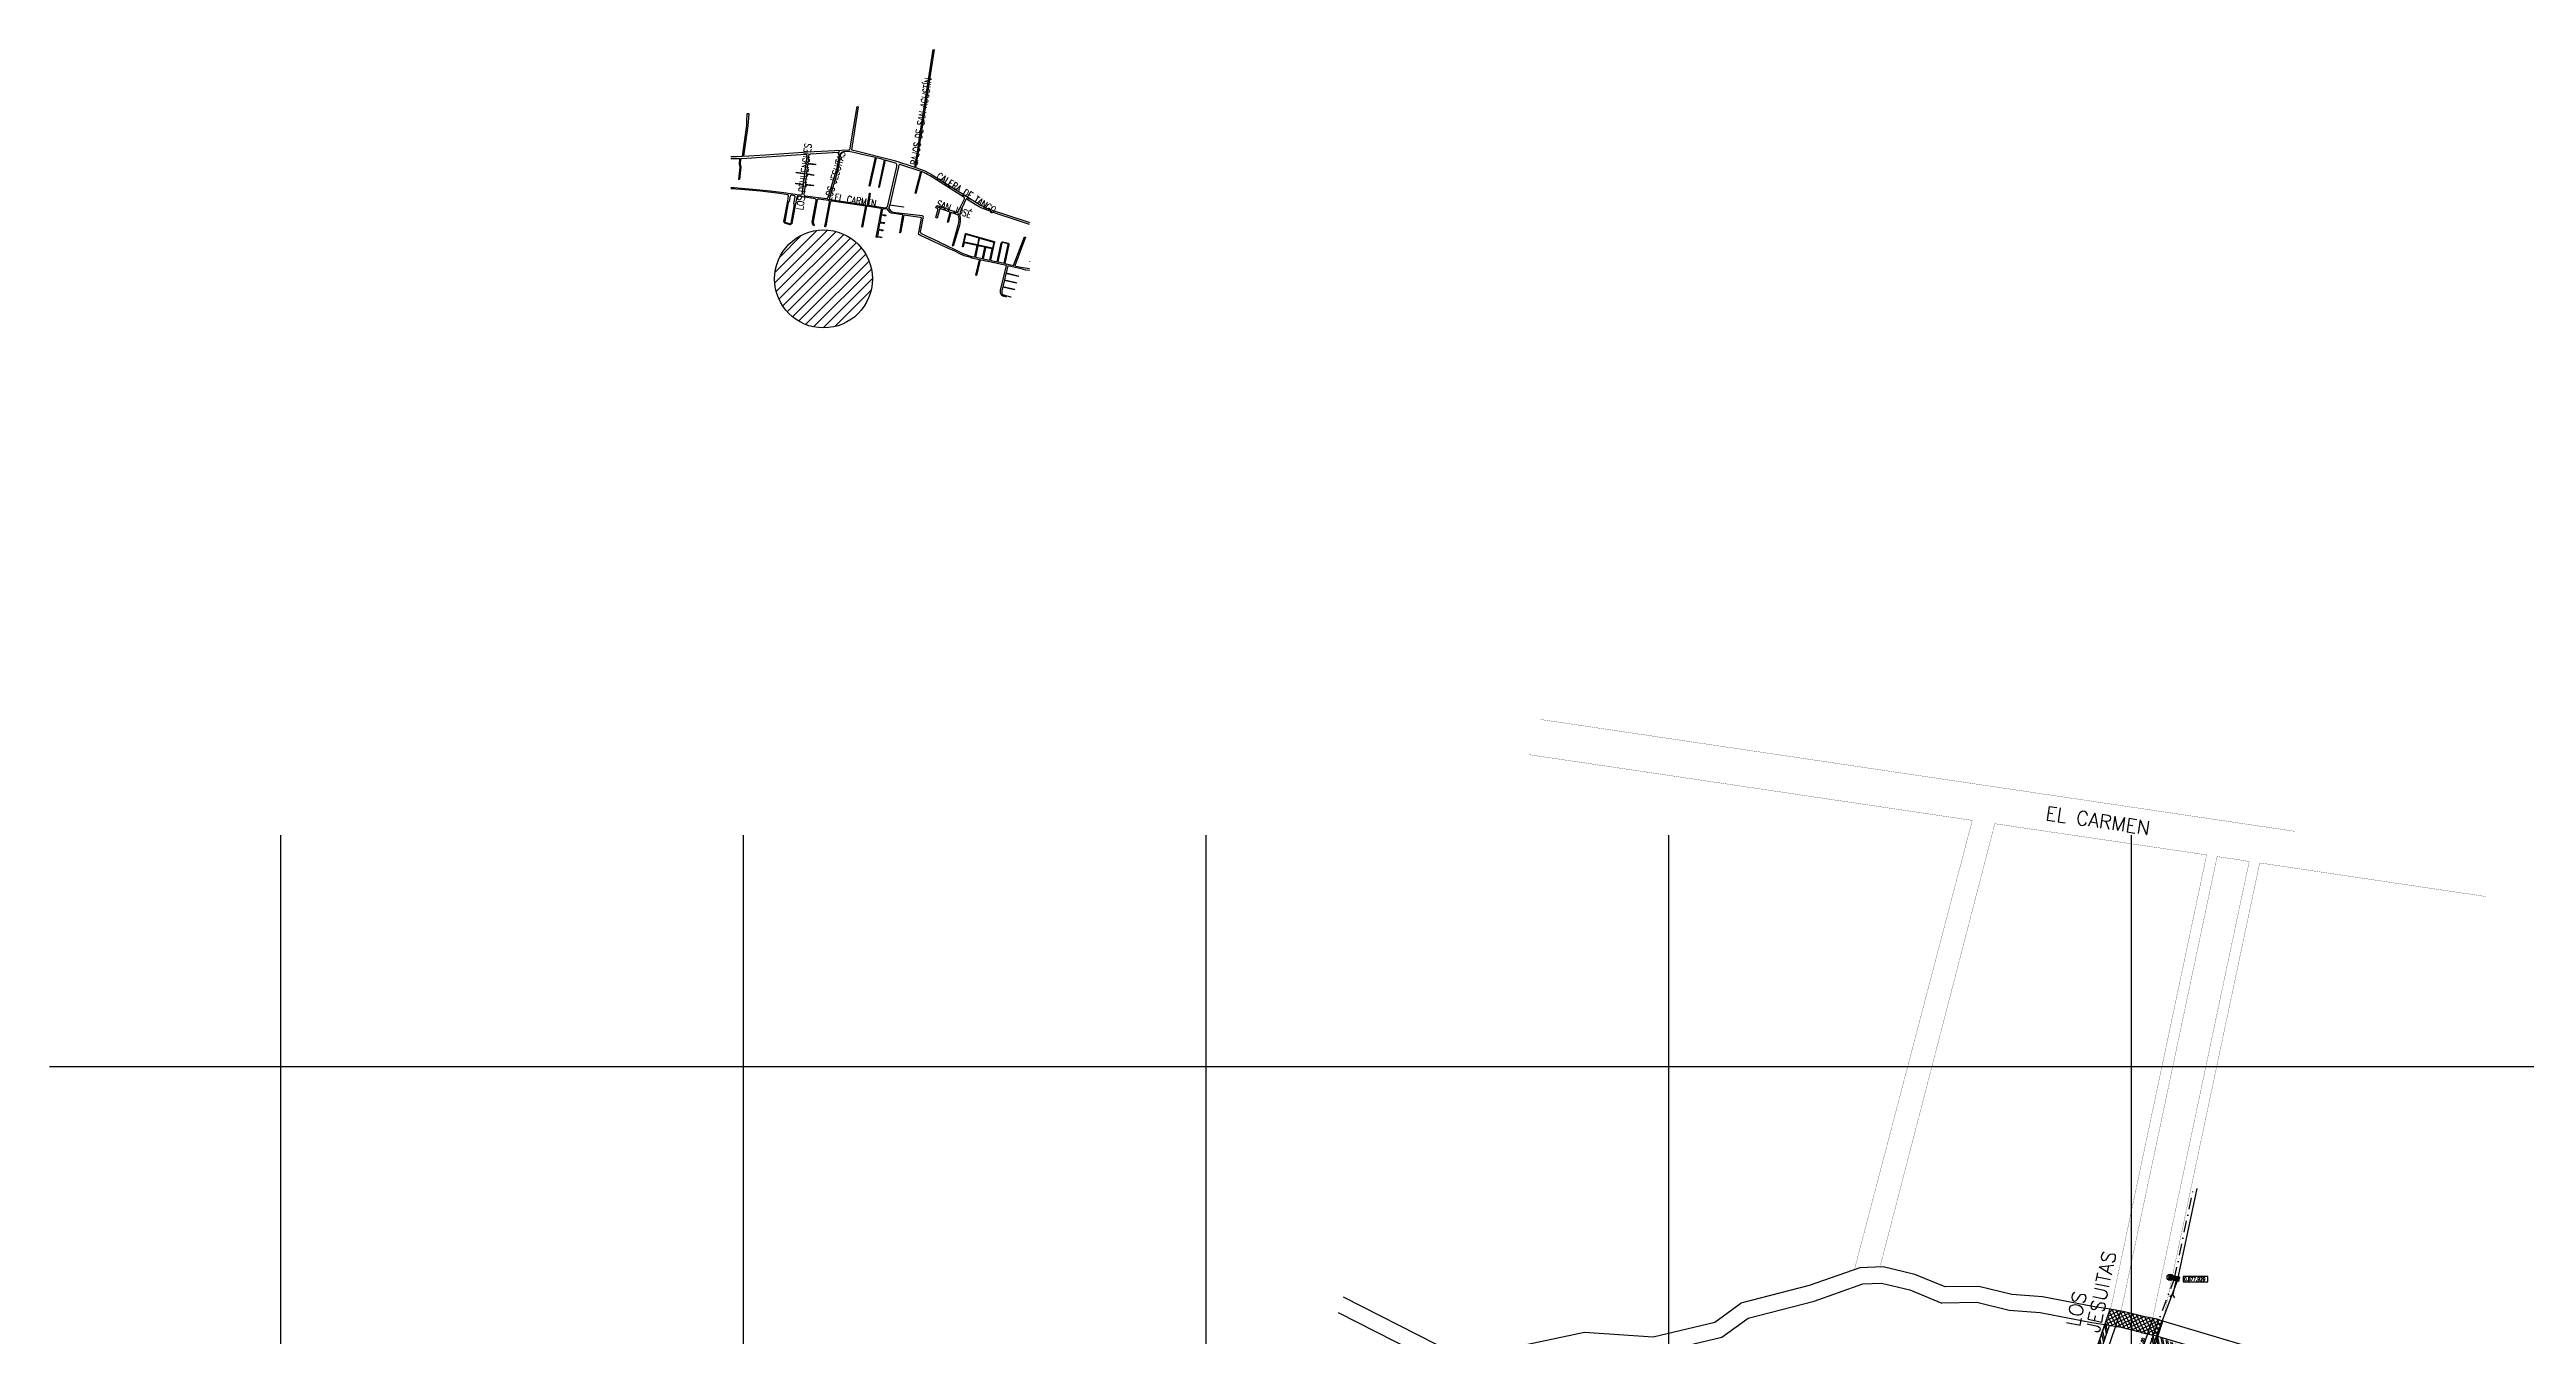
# Model space of a CAD drawing. Extents: x 0 to 336586, y 0 to 6284468.
# Drawn here: x 334950 to 335485, y 6278042 to 6278320 of the extents above; entities that cross this region are included whole.
import ezdxf
from ezdxf.enums import TextEntityAlignment as Align

# ---------------------------------------------------------------- set-up
doc = ezdxf.new("R2010")
doc.units = 0
doc.header["$LTSCALE"] = 5
doc.linetypes.add('DASHDOT', pattern=[1, 0.5, -0.25, 0, -0.25])
doc.linetypes.add('DASHDOTX2', pattern=[2, 1, -0.5, 0, -0.5])
for name, color, linetype in [('CALLES-URBANAS', 6, 'Continuous'), ('COTAS', 11, 'Continuous'), ('EQUIPOS_E', 240, 'Continuous'), ('ESTRUCTURAS_E', 42, 'Continuous'), ('GRILLA', 254, 'Continuous'), ('LAP_A_E', 100, 'Continuous'), ('LMT_A_E', 10, 'DASHDOTX2'), ('NOMBRE-CALLE', 2, 'Continuous'), ('Numero', 42, 'Continuous'), ('PLANTA', 6, 'Continuous'), ('POSTES_E', 41, 'Continuous'), ('Prosan General Canal Existente', 8, 'Continuous'), ('Prosan General Linea Oficial', 6, 'DASHDOTX2'), ('Prosan General Nombre Calles', 7, 'Continuous'), ('Prosan Pavimentación Solera Existente', 8, 'DASHDOT'), ('Prosan Pavimentación Vereda Existente', 8, 'Continuous'), ('Prosan Pavimentación Vereda Existente Hatch', 8, 'Continuous'), ('PUNTO-DE-INTERES', 254, 'Continuous')]:
    doc.layers.add(name, color=color, linetype=linetype)
doc.styles.add('2mm', font='simplex.shx', dxfattribs={"width": 0.8, "height": 0.65})
doc.styles.add('ROMANS', font='romans.shx', dxfattribs={"height": 1})
doc.dimstyles.new('VANO 500', dxfattribs={"dimtxt": 0.65, "dimasz": 1.8, "dimexe": 0, "dimexo": 8, "dimgap": 1.2, "dimtad": 0, "dimdec": 0, "dimzin": 0, "dimdsep": 46, "dimtxsty": '2mm', "dimblk": 'NONE', "dimcen": 0, "dimse1": 1, "dimse2": 1, "dimsd1": 1, "dimsd2": 1, "dimclrd": 7, "dimclrt": 2, "dimadec": 0, "dimazin": 0, "dimtfac": 1, "dimtdec": 0, "dimtofl": 0, "dimtmove": 0, "dimatfit": 3, "dimldrblk": 'NONE', "dimfxl": 1, "dimtfill": 1, "dimtolj": 1, "dimtzin": 0, "dimlwd": 25, "dimarcsym": 0})
pattern_1 = [(101.1514259, (398815.0219, 6884201.1882), (-0.9345162955, -0.1842160236), []), (101.1514259, (398815.272, 6884201.5611), (-0.9345162955, -0.1842160236), [])]

# ---------------------------------------------------------------- blocks, each defined once
blk = doc.blocks.new('PLANTA')
at = {"layer": 'Prosan Pavimentación Vereda Existente Hatch'}
h = blk.add_hatch(dxfattribs=at)
h.set_pattern_fill('ANSI32', color=256, scale=0.1, angle=56.1514, style=0)
h.set_pattern_definition(pattern_1)
h.paths.add_polyline_path([(335862.06, 6282657.92), (335863.01, 6282657.6), (335884.87, 6282721.64), (335883.87, 6282721.8)])
h = blk.add_hatch(dxfattribs=at)
h.set_pattern_fill('ANSI32', color=256, scale=0.1, angle=56.1514, style=0)
h.set_pattern_definition(pattern_1)
edge = h.paths.add_edge_path()
edge.add_line((335894.31, 6282719.59), (335895.26, 6282719.27))
edge.add_line((335894.31, 6282719.59), (335888, 6282701.11))
edge.add_line((335895.27, 6282719.3), (335888.95, 6282700.78))
edge.add_arc((335889.61, 6282700.56), 1.7, 161.1514, 251.1514)
edge.add_arc((335889.61, 6282700.56), 0.7, 161.1514, 251.1514)
edge.add_line((335901.15, 6282694.82), (335889.06, 6282698.95))
edge.add_line((335901.48, 6282695.77), (335889.39, 6282699.9))
edge.add_arc((335901.7, 6282696.43), 0.7, 251.1514, 263.894)
edge.add_arc((335901.7, 6282696.43), 1.7, 251.1514, 263.894)
edge.add_line((335959.31, 6282689.56), (335901.63, 6282695.74))
edge.add_line((335959.21, 6282688.57), (335901.52, 6282694.74))
edge.add_line((336207.82, 6282605.05), (335961.98, 6282688.97))
edge.add_line((336206.55, 6282604.43), (335961.65, 6282688.03))
edge.add_ellipse((335958, 6282677.33), major_axis=(-12.3, 0), ratio=1, start_angle=251.1514, end_angle=263.894, ccw=False)
edge.add_ellipse((335958, 6282677.33), major_axis=(-11.3, 0), ratio=1, start_angle=251.1514, end_angle=263.894, ccw=False)
edge.add_arc((336182.08, 6282600.84), 3, 126.6333, 147.658)
edge.add_line((336203.45, 6282595.34), (336206.55, 6282604.43))
edge.add_line((336204.07, 6282594.07), (336207.82, 6282605.05))
edge.add_line((336179.55, 6282602.45), (336204.07, 6282594.07))
edge.add_line((336180.29, 6282603.25), (336203.45, 6282595.34))
at = {"layer": 'CALLES-URBANAS', "flags": 128}
blk.add_lwpolyline([(335764.61, 6282643.9), (335772.92, 6282668.27, -0.414214), (335789.43, 6282676.37), (335856.62, 6282653.44, 0.414214), (335864.24, 6282657.18), (335887.32, 6282724.78)], format="xyb", dxfattribs=at)
blk.add_lwpolyline([(335894.2, 6282723.27), (335886.77, 6282701.53)], dxfattribs=at)
at = {"layer": 'Prosan General Canal Existente', "flags": 128}
for points in [[(335885.01, 6282725.16), (335881.62, 6282725.72), (335870.36, 6282727.87), (335863.72, 6282728.35), (335856.6, 6282730.13), (335849.3, 6282729.99), (335842.74, 6282732.68), (335835.9, 6282734.32), (335830.88, 6282734.15), (335819.97, 6282730.29), (335805.2, 6282726.5)], [(335719.24, 6282727.84), (335739.28, 6282717.61), (335756.74, 6282717.1), (335771.39, 6282720.22), (335786.23, 6282719.22), (335799.55, 6282722.35), (335805.2, 6282726.5)], [(335820.99, 6282726.94), (335831.54, 6282730.67)], [(335831.54, 6282730.67), (335835.55, 6282730.81)], [(335835.55, 6282730.81), (335841.66, 6282729.34)], [(335841.66, 6282729.34), (335848.64, 6282726.48)], [(335718.1, 6282724.49), (335738.39, 6282714.14), (335757.06, 6282713.59), (335771.64, 6282716.7), (335786.52, 6282715.7), (335801.04, 6282719.11), (335806.73, 6282723.28)], [(335856.2, 6282726.62), (335848.64, 6282726.48)], [(335863.16, 6282724.88), (335856.2, 6282726.62)], [(335869.9, 6282724.39), (335863.16, 6282724.88)], [(335881, 6282722.27), (335869.9, 6282724.39)], [(335883.87, 6282721.8), (335885.01, 6282725.16)], [(335883.87, 6282721.8), (335889.14, 6282724.39)], [(335884.19, 6282722.75), (335888.09, 6282724.66)], [(335884.72, 6282721.66), (335884.19, 6282722.75)], [(335884.51, 6282723.69), (335886.88, 6282724.86)], [(335885.58, 6282721.52), (335884.51, 6282723.69)], [(335884.84, 6282724.64), (335885.68, 6282725.05)], [(335886.44, 6282721.38), (335884.84, 6282724.64)], [(335896.4, 6282722.62), (335895.12, 6282723), (335892.48, 6282723.54), (335888.11, 6282724.65), (335885.01, 6282725.16)], [(335885.07, 6282721.6), (335890.2, 6282724.12)], [(335887.29, 6282721.24), (335885.4, 6282725.1)], [(335888.19, 6282721.02), (335886.26, 6282724.96)], [(335886.27, 6282721.41), (335891.26, 6282723.85)], [(335889.09, 6282720.79), (335887.11, 6282724.82)], [(335887.47, 6282721.21), (335892.31, 6282723.58)], [(335889.99, 6282720.56), (335887.97, 6282724.68)], [(335888.52, 6282720.94), (335893.43, 6282723.35)], [(335890.89, 6282720.33), (335888.86, 6282724.46)], [(335889.58, 6282720.67), (335894.57, 6282723.11)], [(335891.79, 6282720.11), (335889.76, 6282724.23)], [(335890.64, 6282720.4), (335895.63, 6282722.85)], [(335892.66, 6282719.93), (335890.66, 6282724)], [(335893.54, 6282719.75), (335891.56, 6282723.77)], [(335891.69, 6282720.13), (335896.33, 6282722.41)], [(335894.42, 6282719.56), (335892.46, 6282723.55)], [(335895.3, 6282719.38), (335893.34, 6282723.37)], [(335895.62, 6282720.32), (335894.22, 6282723.19)], [(335895.94, 6282721.27), (335895.09, 6282723.01)], [(335895.27, 6282719.3), (335896.4, 6282722.62)], [(335896.27, 6282722.22), (335896.01, 6282722.74)], [(336258.03, 6282629.59), (336230.36, 6282634.37), (336220.7, 6282639.1), (336218.91, 6282639.66), (336171.52, 6282645.83), (336117.39, 6282655.29), (336078.69, 6282665.63), (336046.02, 6282670.21), (336006.16, 6282682.68), (335997.14, 6282690.33), (335988.7, 6282695.1), (335896.4, 6282722.62)], [(335883.87, 6282721.8), (335881, 6282722.27)], [(335887.4, 6282721.22), (335883.87, 6282721.8)], [(335891.7, 6282720.13), (335887.4, 6282721.22)], [(335891.7, 6282720.13), (335894.27, 6282719.6)], [(335892.83, 6282719.9), (335896.01, 6282721.46)], [(335893.96, 6282719.67), (335895.69, 6282720.51)], [(335895.27, 6282719.3), (335894.27, 6282719.6)], [(335894.99, 6282719.39), (335895.36, 6282719.57)], [(335987.32, 6282691.86), (335895.27, 6282719.3)]]:
    blk.add_lwpolyline(points, dxfattribs=at)
at = {"layer": 'Prosan General Canal Existente'}
blk.add_lwpolyline([(335806.73, 6282723.28), (335820.99, 6282726.94)], dxfattribs=at)
at = {"layer": 'Prosan General Linea Oficial', "ltscale": 0.2, "const_width": 0.05}
blk.add_lwpolyline([(335883.67, 6282721.83), (335860.66, 6282654.44)], dxfattribs=at)
at = {"layer": 'Prosan Pavimentación Solera Existente', "const_width": 0.05}
for points in [[(335924.88, 6282828.52), (335761.86, 6282852.7)], [(335855.19, 6282830.88), (335759.27, 6282845.11)], [(335829.71, 6282733.73), (335855.19, 6282830.88)], [(335835.24, 6282734.3), (335860.06, 6282830.16)], [(335860.06, 6282830.16), (335905.85, 6282823.42)], [(335885.24, 6282725.83), (335905.85, 6282823.42)], [(335887.44, 6282725.13), (335908.12, 6282823.07)], [(335894.2, 6282723.27), (335915.05, 6282822.02)], [(335896.4, 6282722.62), (335917.32, 6282821.68)], [(335908.12, 6282823.07), (335915.05, 6282822.02)], [(335917.32, 6282821.68), (335966.18, 6282814.42)], [(335885.01, 6282725.16), (335885.24, 6282725.83)], [(335887.32, 6282724.78), (335887.44, 6282725.13)]]:
    blk.add_lwpolyline(points, dxfattribs=at)
at = {"layer": 'Prosan Pavimentación Vereda Existente'}
for points in [[(335862.06, 6282657.92), (335883.87, 6282721.8)], [(335863.01, 6282657.6), (335884.87, 6282721.64)], [(335894.31, 6282719.59), (335888, 6282701.11)], [(335895.27, 6282719.3), (335888.95, 6282700.78)]]:
    blk.add_lwpolyline(points, dxfattribs=at)
at = {"layer": 'Prosan General Nombre Calles', "style": 'ROMANS'}
for s, rotation, p in [('EL CARMEN', 351.5652, (335882.32, 6282830.84)), ('JESUITAS', 78.0762, (335883.01, 6282728.93)), ('LOS', 78.0762, (335877.69, 6282725.22))]:
    blk.add_text(s, height=3, rotation=rotation, dxfattribs=at).set_placement(p, align=Align.MIDDLE_CENTER)
blk = doc.blocks.new('PC-11-5_E')
at = {"layer": 'POSTES_E'}
blk.add_lwpolyline([(-1, 1.3), (1, 1.3), (1, -1.2), (-1, -1.2)], close=True, dxfattribs=at)
blk.add_solid([(-1, 1.3), (1, 1.3), (-1, -1.2), (1, -1.2)], dxfattribs=at)
blk = doc.blocks.new('LUM-150W_E')
at = {"layer": 'EQUIPOS_E', "linetype": 'Continuous'}
blk.add_hatch(color=50, dxfattribs=at).paths.add_polyline_path([(-1.2, 2.1), (0, 0), (1.2, 2.1)])
at = {"layer": 'EQUIPOS_E', "color": 50, "linetype": 'Continuous', "flags": 128}
blk.add_lwpolyline([(-1.2, 2.1), (0, 0), (1.2, 2.1)], close=True, dxfattribs=at)
at = {"layer": 'EQUIPOS_E', "color": 50, "linetype": 'Continuous'}
blk.add_circle((0, 1.4), 1.37, dxfattribs=at)
blk = doc.blocks.new('TMT-S_E')
at = {"layer": 'ESTRUCTURAS_E', "ltscale": 5}
blk.add_line((0, 0), (8, 0), dxfattribs=at)
blk.add_lwpolyline([(9.6, 1.5), (8, 0), (9.6, -1.4)], dxfattribs=at)
blk = doc.blocks.new('*D119')
at = {"layer": 'Defpoints', "color": 0, "ltscale": 0.5, "transparency": 16777216}
for p in [(335407.32, 6278054.9), (335409.67, 6278054.09), (335398.74, 6278024.99)]:
    blk.add_point(p, dxfattribs=at)
at = {"layer": 'COTAS', "color": 2, "ltscale": 0.5, "transparency": 16777216, "insert": (335402.27, 6278040.21), "char_height": 0.65, "attachment_point": 5, "rotation": 71.0216, "style": '2mm', "bg_fill": 3, "box_fill_scale": 1.1, "bg_fill_color": 256, "bg_fill_true_color": 13158600, "bg_fill_transparency": 0}
blk.add_mtext('\\A1;31.00', dxfattribs=at)
blk = doc.blocks.new('_None')
blk = doc.blocks.new('*U417')
at = {"layer": 'GRILLA', "lineweight": -3}
for points in [[(0, 450), (0, 550)], [(100, 450), (100, 550)], [(200, 450), (200, 550)], [(300, 450), (300, 550)], [(400, 450), (400, 550)], [(-50, 500), (50, 500)], [(50, 500), (150, 500)], [(150, 500), (250, 500)], [(250, 500), (350, 500)], [(350, 500), (450, 500)], [(450, 500), (550, 500)], [(0, 350), (0, 450)], [(100, 350), (100, 450)], [(200, 350), (200, 450)], [(300, 350), (300, 450)], [(400, 350), (400, 450)]]:
    blk.add_lwpolyline(points, dxfattribs=at)

msp = doc.modelspace()

# ---------------------------------------------------------------- hatches: boundary and pattern name
at = {"layer": 'PUNTO-DE-INTERES', "ltscale": 0.5}
h = msp.add_hatch(dxfattribs=at)
h.set_pattern_fill('ANSI31', color=256, scale=0.5)
edge = h.paths.add_edge_path()
edge.add_arc((335117.294, 6278270.265), 10.588, 0, 360)

# ---------------------------------------------------------------- linework, layer by layer
at = {"layer": 'CALLES-URBANAS'}
for points, elevation in [([(335097.296, 6278296.73), (335098.477, 6278296.736), (335099.804, 6278296.812), (335100.75, 6278303.498), (335100.684, 6278304.353), (335100.802, 6278306.001), (335101.131, 6278306.008), (335100.902, 6278303.398), (335100.002, 6278296.823), (335104.692, 6278297.092), (335113.842, 6278297.709), (335122.682, 6278298.196), (335123.017, 6278298.181), (335124.549, 6278307.511), (335124.78, 6278307.485), (335123.343, 6278298.156), (335123.605, 6278298.131), (335124.07, 6278298.045), (335132.615, 6278295.837), (335137.013, 6278294.407), (335137.65, 6278298.19), (335138.056, 6278300.822), (335141.03, 6278319.863)], 1140.5), ([(335141.207, 6278319.863), (335138.229, 6278300.796), (335137.822, 6278298.162), (335137.181, 6278294.345), (335139.165, 6278293.611), (335139.99, 6278293.211), (335140.565, 6278292.899), (335140.993, 6278292.629), (335151.181, 6278286.286), (335151.864, 6278285.918), (335152.255, 6278285.724), (335152.869, 6278285.431), (335153.725, 6278285.148), (335161.258, 6278282.641), (335161.846, 6278282.444)], 1140.5), ([(335097.296, 6278290.062), (335097.994, 6278290.011), (335102.788, 6278289.625), (335105.737, 6278289.329), (335108.705, 6278288.979), (335112.113, 6278288.409), (335112.471, 6278288.424), (335112.639, 6278288.507), (335112.689, 6278288.595), (335112.723, 6278288.77), (335112.73, 6278288.817), (335112.958, 6278290.598), (335111.29, 6278290.828), (335111.313, 6278290.976), (335112.977, 6278290.746), (335113.252, 6278292.891), (335113.221, 6278292.894), (335111.41, 6278293.203), (335111.441, 6278293.35), (335113.246, 6278293.041), (335113.271, 6278293.035), (335113.749, 6278296.766), (335113.736, 6278297.016), (335113.678, 6278297.114), (335113.657, 6278297.125), (335113.584, 6278297.162), (335113.488, 6278297.183), (335099.672, 6278296.23), (335099.36, 6278296.231), (335099.27, 6278295.071), (335099.425, 6278294.468), (335099.426, 6278294.463), (335099.428, 6278294.45), (335099.427, 6278294.441), (335099.115, 6278291.752), (335098.966, 6278291.769), (335099.277, 6278294.444), (335099.121, 6278295.045), (335099.119, 6278295.07), (335099.21, 6278296.232), (335097.296, 6278296.238)], 1140), ([(335113.613, 6278293.069), (335115.176, 6278292.799), (335115.189, 6278292.796), (335115.163, 6278292.65), (335115.15, 6278292.651), (335113.595, 6278292.92), (335113.328, 6278290.717), (335115.099, 6278290.541), (335115.079, 6278290.392), (335113.31, 6278290.568), (335113.065, 6278288.555), (335113.073, 6278288.483), (335113.128, 6278288.37), (335113.2, 6278288.31), (335113.31, 6278288.26), (335117.86, 6278287.664), (335118.058, 6278287.687), (335118.237, 6278287.76), (335118.304, 6278287.889), (335118.325, 6278287.964), (335119.912, 6278293.058), (335120.134, 6278293.855), (335120.289, 6278294.522), (335120.661, 6278297.014), (335120.695, 6278297.444), (335120.644, 6278297.538), (335120.566, 6278297.615), (335120.445, 6278297.625), (335114.449, 6278297.205), (335114.339, 6278297.166), (335114.205, 6278297.093), (335114.137, 6278297.026), (335114.079, 6278296.903), (335113.899, 6278295.417), (335113.964, 6278295.324), (335115.567, 6278295.106), (335115.545, 6278294.91), (335113.946, 6278295.083), (335113.849, 6278295.034), (335113.613, 6278293.069)], 1140.05), ([(335128.661, 6278296.445), (335127.277, 6278290.317), (335127.133, 6278290.359), (335128.516, 6278296.481), (335125.611, 6278297.198), (335123.845, 6278297.606), (335123.076, 6278297.751), (335122.478, 6278297.786), (335121.551, 6278297.724), (335121.38, 6278297.665), (335121.18, 6278297.563), (335121.056, 6278297.474), (335120.962, 6278297.358), (335120.517, 6278294.513), (335120.26, 6278293.372), (335119.779, 6278291.728), (335118.589, 6278287.828), (335118.563, 6278287.745), (335118.556, 6278287.664), (335118.557, 6278287.59), (335118.577, 6278287.54), (335118.593, 6278287.515), (335118.606, 6278287.497), (335118.637, 6278287.481), (335118.662, 6278287.462), (335118.736, 6278287.441), (335126.861, 6278286.219), (335127.263, 6278288.8), (335127.411, 6278288.776), (335127.01, 6278286.197), (335130.625, 6278285.653), (335130.713, 6278285.659), (335130.833, 6278285.693), (335130.93, 6278285.728), (335131.016, 6278285.786), (335131.067, 6278285.862), (335131.103, 6278285.934), (335131.205, 6278286.162), (335133.143, 6278294.56), (335133.152, 6278294.821), (335133.12, 6278295.012), (335133.036, 6278295.169), (335132.981, 6278295.226), (335132.878, 6278295.278), (335130.632, 6278295.92), (335129.351, 6278290.064), (335129.228, 6278290.085), (335130.494, 6278295.96), (335129.66, 6278296.198), (335128.661, 6278296.445)], 1140.15), ([(335138.456, 6278293.458), (335137.245, 6278288.743), (335137.102, 6278288.788), (335138.316, 6278293.517), (335138.181, 6278293.575), (335134.012, 6278294.963), (335133.9, 6278294.998), (335133.785, 6278294.994), (335133.715, 6278294.968), (335133.649, 6278294.928), (335133.576, 6278294.807), (335133.525, 6278294.675), (335133.503, 6278294.522), (335131.596, 6278286.294), (335134.578, 6278285.827), (335134.562, 6278285.74), (335131.563, 6278286.178), (335131.483, 6278285.802), (335131.455, 6278285.714), (335131.354, 6278285.581), (335131.87, 6278284.946), (335132.26, 6278284.679), (335138.583, 6278283.944), (335138.838, 6278283.723), (335138.215, 6278280.477), (335138.256, 6278280.292), (335138.371, 6278280.131), (335138.586, 6278279.976), (335140.182, 6278279.237), (335140.249, 6278279.214), (335142.314, 6278278.251), (335142.381, 6278278.217), (335143.737, 6278277.527), (335145.839, 6278276.551), (335147.392, 6278275.783), (335149.316, 6278275.142), (335149.359, 6278275.138), (335150.016, 6278275.001), (335150.539, 6278277.459), (335147.682, 6278278.063), (335147.47, 6278277.171), (335147.327, 6278277.202), (335147.332, 6278277.222), (335147.995, 6278280.059), (335148.001, 6278280.071), (335148.008, 6278280.082), (335148.018, 6278280.091), (335148.028, 6278280.098), (335148.04, 6278280.104), (335148.053, 6278280.107), (335148.066, 6278280.108), (335148.087, 6278280.105), (335154.175, 6278278.359), (335154.188, 6278278.354), (335154.205, 6278278.345), (335154.216, 6278278.338), (335154.225, 6278278.329), (335154.232, 6278278.318), (335154.238, 6278278.306), (335154.241, 6278278.293), (335154.242, 6278278.28), (335154.241, 6278278.265), (335153.398, 6278274.299), (335153.553, 6278274.266), (335154.843, 6278273.974), (335155.714, 6278278), (335155.732, 6278278.075), (335155.739, 6278278.095), (335155.767, 6278278.145), (335155.776, 6278278.158), (335155.82, 6278278.208), (335155.828, 6278278.216), (335155.839, 6278278.223), (335155.851, 6278278.229), (335155.863, 6278278.232), (335155.877, 6278278.233), (335155.902, 6278278.248), (335155.913, 6278278.254), (335155.926, 6278278.257), (335155.939, 6278278.258), (335156.017, 6278278.258), (335156.034, 6278278.256), (335157.198, 6278277.981), (335157.207, 6278277.979), (335157.276, 6278277.954), (335157.287, 6278277.948), (335157.298, 6278277.941), (335157.307, 6278277.931), (335157.313, 6278277.924), (335157.345, 6278277.874), (335157.348, 6278277.871), (335157.353, 6278277.859), (335157.357, 6278277.844), (335157.368, 6278277.769), (335157.369, 6278277.758), (335157.368, 6278277.745), (335157.367, 6278277.742), (335157.356, 6278277.692), (335156.454, 6278273.61), (335158.375, 6278273.175), (335160.715, 6278279.348), (335160.948, 6278279.259), (335158.621, 6278273.119), (335159.957, 6278272.817), (335161.348, 6278272.551), (335161.846, 6278272.529)], 1140.7), ([(335109.76, 6278288.195), (335109.761, 6278288.211), (335109.761, 6278288.214), (335109.762, 6278288.218), (335109.762, 6278288.222), (335109.762, 6278288.226), (335109.762, 6278288.229), (335109.762, 6278288.233), (335109.761, 6278288.237), (335109.761, 6278288.241), (335109.761, 6278288.244), (335109.761, 6278288.248), (335109.76, 6278288.252), (335109.76, 6278288.256), (335109.76, 6278288.259), (335109.759, 6278288.263), (335109.758, 6278288.267), (335109.758, 6278288.271), (335109.757, 6278288.274), (335109.756, 6278288.278), (335109.756, 6278288.282), (335109.755, 6278288.285), (335109.754, 6278288.289), (335109.753, 6278288.293), (335109.752, 6278288.296), (335109.751, 6278288.3), (335109.75, 6278288.303), (335109.749, 6278288.307), (335109.747, 6278288.311), (335109.746, 6278288.314), (335109.745, 6278288.318), (335109.743, 6278288.321), (335109.742, 6278288.325), (335109.74, 6278288.328), (335109.739, 6278288.331), (335109.737, 6278288.335), (335109.736, 6278288.338), (335109.734, 6278288.342), (335109.732, 6278288.345), (335109.73, 6278288.348), (335109.729, 6278288.352), (335109.727, 6278288.355), (335109.725, 6278288.358), (335109.723, 6278288.361), (335109.721, 6278288.364), (335109.719, 6278288.368), (335109.717, 6278288.371), (335109.714, 6278288.374), (335109.712, 6278288.377), (335109.71, 6278288.38), (335109.708, 6278288.383), (335109.705, 6278288.386), (335109.703, 6278288.389), (335109.7, 6278288.391), (335109.698, 6278288.394), (335109.695, 6278288.397), (335109.693, 6278288.4), (335109.69, 6278288.403), (335109.688, 6278288.405), (335109.685, 6278288.408), (335109.682, 6278288.41), (335109.68, 6278288.413), (335109.677, 6278288.416), (335109.674, 6278288.418), (335109.671, 6278288.42), (335109.668, 6278288.423), (335109.665, 6278288.425), (335109.662, 6278288.428), (335109.659, 6278288.43), (335109.656, 6278288.432), (335109.653, 6278288.434), (335109.65, 6278288.436), (335109.647, 6278288.438), (335109.644, 6278288.44), (335109.641, 6278288.442), (335109.637, 6278288.444), (335109.634, 6278288.446), (335109.631, 6278288.448), (335109.627, 6278288.45), (335109.624, 6278288.452), (335109.621, 6278288.453), (335109.617, 6278288.455), (335109.614, 6278288.457), (335109.611, 6278288.458), (335109.607, 6278288.46), (335109.604, 6278288.461), (335109.6, 6278288.462), (335109.597, 6278288.464), (335109.593, 6278288.465), (335109.589, 6278288.466), (335109.586, 6278288.467), (335109.582, 6278288.468), (335109.579, 6278288.47), (335109.575, 6278288.471), (335109.571, 6278288.472), (335109.568, 6278288.472), (335109.546, 6278288.478), (335107.765, 6278288.748), (335103.705, 6278289.251), (335099.431, 6278289.568), (335097.296, 6278289.746)], 1141.45), ([(335161.846, 6278282.042), (335158.578, 6278283.098), (335154.8, 6278284.328), (335151.48, 6278285.56), (335150.925, 6278285.857), (335150.055, 6278286.364), (335148.375, 6278287.469), (335148.263, 6278287.549), (335148.187, 6278287.554), (335148.13, 6278287.521), (335148.064, 6278287.425), (335147.624, 6278286.479), (335147.098, 6278285.408), (335146.845, 6278284.717), (335146.695, 6278284.137), (335146.811, 6278283.591), (335146.853, 6278283.105), (335146.808, 6278282.711), (335146.761, 6278282.311), (335146.668, 6278281.844), (335145.311, 6278277.331), (335145.141, 6278277.385), (335146.407, 6278281.886), (335146.51, 6278282.495), (335146.6, 6278283.151), (335146.53, 6278283.661), (335146.341, 6278284.098), (335144.847, 6278284.624), (335144.222, 6278282.461), (335144.079, 6278282.508), (335144.705, 6278284.673), (335142.438, 6278285.471), (335141.886, 6278283.411), (335141.866, 6278283.416), (335141.565, 6278283.547), (335141.579, 6278283.563), (335142.1, 6278285.44), (335141.595, 6278285.614), (335141.771, 6278286.112), (335146.224, 6278284.588), (335146.434, 6278284.809), (335146.906, 6278285.817), (335147.345, 6278286.741), (335147.745, 6278287.598), (335147.743, 6278287.771), (335147.683, 6278287.841), (335147.618, 6278287.902), (335140.341, 6278292.528), (335139.778, 6278292.859), (335139.408, 6278293.052), (335138.456, 6278293.458)], 1140.7), ([(335130.109, 6278280.64), (335129.875, 6278280.684), (335129.855, 6278280.713), (335129.282, 6278280.82), (335129.161, 6278280.716), (335128.934, 6278279.504), (335128.99, 6278279.465), (335129.592, 6278279.352), (335129.621, 6278279.372), (335129.883, 6278279.323), (335129.848, 6278279.141), (335129.576, 6278279.182), (335129.563, 6278279.202), (335128.962, 6278279.315), (335128.905, 6278279.276), (335128.896, 6278279.229), (335128.686, 6278279.268), (335128.964, 6278280.753), (335129.824, 6278285.345), (335129.824, 6278285.348), (335129.824, 6278285.351), (335129.824, 6278285.354), (335129.824, 6278285.357), (335129.824, 6278285.36), (335129.824, 6278285.363), (335129.824, 6278285.366), (335129.824, 6278285.369), (335129.823, 6278285.373), (335129.823, 6278285.376), (335129.823, 6278285.379), (335129.822, 6278285.382), (335129.822, 6278285.385), (335129.821, 6278285.388), (335129.821, 6278285.391), (335129.82, 6278285.394), (335129.819, 6278285.397), (335129.819, 6278285.4), (335129.818, 6278285.403), (335129.817, 6278285.406), (335129.816, 6278285.409), (335129.815, 6278285.412), (335129.814, 6278285.415), (335129.813, 6278285.418), (335129.812, 6278285.421), (335129.811, 6278285.423), (335129.81, 6278285.426), (335129.808, 6278285.429), (335129.807, 6278285.432), (335129.806, 6278285.435), (335129.804, 6278285.437), (335129.803, 6278285.44), (335129.801, 6278285.443), (335129.8, 6278285.446), (335129.798, 6278285.448), (335129.797, 6278285.451), (335129.795, 6278285.453), (335129.793, 6278285.456), (335129.792, 6278285.459), (335129.79, 6278285.461), (335129.788, 6278285.464), (335129.786, 6278285.466), (335129.784, 6278285.468), (335129.782, 6278285.471), (335129.78, 6278285.473), (335129.778, 6278285.475), (335129.776, 6278285.478), (335129.774, 6278285.48), (335129.772, 6278285.482), (335129.769, 6278285.484), (335129.767, 6278285.486), (335129.765, 6278285.488), (335129.763, 6278285.49), (335129.76, 6278285.492), (335129.758, 6278285.494), (335129.755, 6278285.496), (335129.753, 6278285.498), (335129.75, 6278285.5), (335129.748, 6278285.502), (335129.745, 6278285.504), (335129.743, 6278285.505), (335129.74, 6278285.507), (335129.737, 6278285.508), (335129.735, 6278285.51), (335129.732, 6278285.512), (335129.729, 6278285.513), (335129.727, 6278285.514), (335129.724, 6278285.515), (335126.619, 6278285.992), (335126.617, 6278285.966), (335125.747, 6278281.466), (335125.6, 6278281.494), (335126.469, 6278285.994), (335126.475, 6278286.013), (335119.194, 6278287.088), (335119.041, 6278287.11), (335118.978, 6278287.108), (335118.91, 6278287.086), (335118.847, 6278287.039), (335118.799, 6278286.957), (335118.769, 6278286.898), (335118.753, 6278286.836), (335117.796, 6278281.709), (335117.758, 6278281.496), (335117.555, 6278281.529), (335117.564, 6278281.559), (335117.6, 6278281.755), (335117.642, 6278281.975), (335117.689, 6278282.241), (335118.572, 6278286.858), (335118.582, 6278286.932), (335118.585, 6278286.993), (335118.559, 6278287.074), (335118.492, 6278287.131), (335118.348, 6278287.182), (335116.185, 6278287.51), (335116.113, 6278287.513), (335116.045, 6278287.491), (335115.984, 6278287.449), (335115.958, 6278287.417), (335115.953, 6278287.39), (335115.031, 6278282.622), (335115.102, 6278282.28), (335115.197, 6278282.072), (335115.302, 6278281.845), (335115.126, 6278281.764), (335115.003, 6278282.007), (335114.924, 6278282.215), (335114.865, 6278282.595), (335115.715, 6278287.174), (335115.739, 6278287.303), (335115.737, 6278287.322), (335115.725, 6278287.44), (335115.599, 6278287.516), (335115.471, 6278287.553), (335112.8, 6278287.983), (335111.779, 6278288.138), (335111.759, 6278288.138), (335111.755, 6278288.138), (335111.751, 6278288.138), (335111.748, 6278288.138), (335111.744, 6278288.138), (335111.74, 6278288.138), (335111.736, 6278288.137), (335111.733, 6278288.137), (335111.729, 6278288.137), (335111.725, 6278288.136), (335111.721, 6278288.136), (335111.718, 6278288.135), (335111.714, 6278288.134), (335111.71, 6278288.134), (335111.707, 6278288.133), (335111.703, 6278288.132), (335111.699, 6278288.131), (335111.696, 6278288.13), (335111.692, 6278288.13), (335111.688, 6278288.129), (335111.685, 6278288.127), (335111.681, 6278288.126), (335111.677, 6278288.125), (335111.674, 6278288.124), (335111.67, 6278288.123), (335111.667, 6278288.121), (335111.663, 6278288.12), (335111.66, 6278288.119), (335111.656, 6278288.117), (335111.653, 6278288.116), (335111.65, 6278288.114), (335111.646, 6278288.112), (335111.643, 6278288.111), (335111.639, 6278288.109), (335111.636, 6278288.107), (335111.633, 6278288.105), (335111.63, 6278288.104), (335111.626, 6278288.102), (335111.623, 6278288.1), (335111.62, 6278288.098), (335111.617, 6278288.096), (335111.614, 6278288.094), (335111.611, 6278288.091), (335111.608, 6278288.089), (335111.604, 6278288.087), (335111.601, 6278288.085), (335111.599, 6278288.082), (335111.596, 6278288.08), (335111.593, 6278288.078), (335111.59, 6278288.075), (335111.587, 6278288.073), (335111.584, 6278288.07), (335111.581, 6278288.068), (335111.579, 6278288.065), (335111.576, 6278288.062), (335111.573, 6278288.06), (335111.571, 6278288.057), (335111.568, 6278288.054), (335111.566, 6278288.051), (335111.563, 6278288.049), (335111.561, 6278288.046), (335111.559, 6278288.043), (335111.556, 6278288.04), (335111.554, 6278288.037), (335111.552, 6278288.034), (335111.549, 6278288.031), (335111.547, 6278288.028), (335111.545, 6278288.025), (335111.543, 6278288.021), (335111.541, 6278288.018), (335111.539, 6278288.015), (335111.537, 6278288.012), (335111.535, 6278288.009), (335111.533, 6278288.005), (335111.532, 6278288.002), (335111.53, 6278287.999), (335111.528, 6278287.995), (335111.526, 6278287.992), (335111.525, 6278287.989), (335111.523, 6278287.985), (335111.522, 6278287.982), (335111.52, 6278287.978), (335111.519, 6278287.975), (335111.518, 6278287.971), (335111.516, 6278287.968), (335111.515, 6278287.964), (335111.514, 6278287.961), (335111.513, 6278287.957), (335111.512, 6278287.953), (335111.508, 6278287.94), (335111.243, 6278286.515), (335110.453, 6278282.262), (335110.45, 6278282.246), (335110.446, 6278282.232), (335110.44, 6278282.218), (335110.431, 6278282.206), (335110.42, 6278282.195), (335110.415, 6278282.191), (335110.408, 6278282.186), (335110.148, 6278281.997), (335110.143, 6278281.993), (335110.135, 6278281.988), (335110.122, 6278281.982), (335110.107, 6278281.978), (335110.092, 6278281.977), (335110.076, 6278281.978), (335110.065, 6278281.981), (335110.062, 6278281.982), (335110.047, 6278281.986), (335108.938, 6278282.347), (335108.926, 6278282.351), (335108.923, 6278282.352), (335108.909, 6278282.359), (335108.897, 6278282.367), (335108.886, 6278282.378), (335108.877, 6278282.392), (335108.87, 6278282.404), (335108.754, 6278282.615), (335108.746, 6278282.629), (335108.74, 6278282.642), (335108.736, 6278282.657), (335108.735, 6278282.672), (335108.736, 6278282.688), (335108.739, 6278282.702), (335109.547, 6278287.047), (335109.547, 6278287.05), (335109.76, 6278288.195)], 1140.75), ([(335110.39, 6278288.349), (335110.364, 6278288.351), (335110.36, 6278288.351), (335110.357, 6278288.351), (335110.353, 6278288.351), (335110.349, 6278288.351), (335110.345, 6278288.351), (335110.341, 6278288.351), (335110.338, 6278288.35), (335110.334, 6278288.35), (335110.33, 6278288.35), (335110.326, 6278288.349), (335110.323, 6278288.349), (335110.319, 6278288.348), (335110.315, 6278288.348), (335110.312, 6278288.347), (335110.308, 6278288.347), (335110.304, 6278288.346), (335110.301, 6278288.345), (335110.297, 6278288.344), (335110.293, 6278288.343), (335110.29, 6278288.343), (335110.286, 6278288.342), (335110.282, 6278288.34), (335110.279, 6278288.339), (335110.275, 6278288.338), (335110.272, 6278288.337), (335110.268, 6278288.336), (335110.264, 6278288.334), (335110.261, 6278288.333), (335110.257, 6278288.332), (335110.254, 6278288.33), (335110.251, 6278288.329), (335110.247, 6278288.327), (335110.244, 6278288.325), (335110.24, 6278288.324), (335110.237, 6278288.322), (335110.234, 6278288.32), (335110.23, 6278288.319), (335110.227, 6278288.317), (335110.224, 6278288.315), (335110.221, 6278288.313), (335110.218, 6278288.311), (335110.214, 6278288.309), (335110.211, 6278288.307), (335110.208, 6278288.304), (335110.205, 6278288.302), (335110.202, 6278288.3), (335110.199, 6278288.298), (335110.196, 6278288.295), (335110.193, 6278288.293), (335110.19, 6278288.291), (335110.188, 6278288.288), (335110.185, 6278288.286), (335110.182, 6278288.283), (335110.179, 6278288.28), (335110.177, 6278288.278), (335110.174, 6278288.275), (335110.171, 6278288.272), (335110.169, 6278288.27), (335110.166, 6278288.267), (335110.164, 6278288.264), (335110.161, 6278288.261), (335110.159, 6278288.258), (335110.157, 6278288.255), (335110.154, 6278288.252), (335110.152, 6278288.249), (335110.15, 6278288.246), (335110.148, 6278288.243), (335110.146, 6278288.24), (335110.143, 6278288.237), (335110.141, 6278288.234), (335110.139, 6278288.231), (335110.138, 6278288.227), (335110.136, 6278288.224), (335110.134, 6278288.221), (335110.132, 6278288.218), (335110.13, 6278288.214), (335110.129, 6278288.211), (335110.127, 6278288.207), (335110.125, 6278288.204), (335110.124, 6278288.201), (335110.122, 6278288.197), (335110.121, 6278288.194), (335110.12, 6278288.19), (335110.118, 6278288.187), (335110.117, 6278288.183), (335110.116, 6278288.18), (335110.115, 6278288.176), (335110.113, 6278288.172), (335110.112, 6278288.169), (335110.111, 6278288.165), (335110.109, 6278288.154), (335109.891, 6278286.983), (335109.678, 6278286.801), (335108.914, 6278282.687), (335109.013, 6278282.507), (335110.076, 6278282.161), (335110.284, 6278282.312), (335111.03, 6278286.327), (335110.899, 6278286.579), (335111.162, 6278287.993), (335111.162, 6278288.008), (335111.162, 6278288.011), (335111.162, 6278288.015), (335111.162, 6278288.019), (335111.162, 6278288.023), (335111.162, 6278288.026), (335111.162, 6278288.03), (335111.161, 6278288.034), (335111.161, 6278288.038), (335111.161, 6278288.041), (335111.16, 6278288.045), (335111.16, 6278288.049), (335111.159, 6278288.053), (335111.158, 6278288.056), (335111.158, 6278288.06), (335111.157, 6278288.064), (335111.156, 6278288.067), (335111.156, 6278288.071), (335111.155, 6278288.075), (335111.154, 6278288.078), (335111.153, 6278288.082), (335111.152, 6278288.086), (335111.151, 6278288.089), (335111.149, 6278288.093), (335111.148, 6278288.096), (335111.147, 6278288.1), (335111.146, 6278288.103), (335111.144, 6278288.107), (335111.143, 6278288.11), (335111.142, 6278288.114), (335111.14, 6278288.117), (335111.139, 6278288.121), (335111.137, 6278288.124), (335111.135, 6278288.128), (335111.134, 6278288.131), (335111.132, 6278288.134), (335111.13, 6278288.138), (335111.128, 6278288.141), (335111.126, 6278288.144), (335111.124, 6278288.147), (335111.122, 6278288.151), (335111.12, 6278288.154), (335111.118, 6278288.157), (335111.116, 6278288.16), (335111.114, 6278288.163), (335111.112, 6278288.166), (335111.109, 6278288.169), (335111.107, 6278288.172), (335111.105, 6278288.175), (335111.102, 6278288.178), (335111.1, 6278288.181), (335111.097, 6278288.184), (335111.095, 6278288.186), (335111.092, 6278288.189), (335111.09, 6278288.192), (335111.087, 6278288.194), (335111.084, 6278288.197), (335111.082, 6278288.2), (335111.079, 6278288.202), (335111.076, 6278288.205), (335111.073, 6278288.207), (335111.07, 6278288.21), (335111.068, 6278288.212), (335111.065, 6278288.214), (335111.062, 6278288.217), (335111.059, 6278288.219), (335111.056, 6278288.221), (335111.052, 6278288.223), (335111.049, 6278288.225), (335111.046, 6278288.228), (335111.043, 6278288.23), (335111.04, 6278288.232), (335111.037, 6278288.233), (335111.033, 6278288.235), (335111.03, 6278288.237), (335111.027, 6278288.239), (335111.023, 6278288.241), (335111.02, 6278288.242), (335111.017, 6278288.244), (335111.013, 6278288.246), (335111.01, 6278288.247), (335111.006, 6278288.249), (335111.003, 6278288.25), (335110.999, 6278288.252), (335110.996, 6278288.253), (335110.992, 6278288.254), (335110.989, 6278288.255), (335110.985, 6278288.257), (335110.982, 6278288.258), (335110.978, 6278288.259), (335110.969, 6278288.261), (335110.39, 6278288.349)], 1140.2), ([(335156.833, 6278273.147), (335153.174, 6278273.98), (335152.007, 6278274.176), (335151.147, 6278274.367), (335150.357, 6278271.004), (335150.211, 6278271.038), (335151.001, 6278274.4), (335149.375, 6278274.761), (335149.126, 6278274.861), (335147.731, 6278275.231), (335146.779, 6278275.657), (335145.694, 6278276.247), (335144.345, 6278276.859), (335138.272, 6278279.673), (335137.878, 6278279.886), (335137.826, 6278280.15), (335137.866, 6278280.316), (335138.487, 6278283.371), (335138.367, 6278283.523), (335138.21, 6278283.57), (335134.622, 6278284.077), (335133.906, 6278280.227), (335133.759, 6278280.254), (335134.473, 6278284.098), (335131.962, 6278284.452), (335131.742, 6278284.542), (335131.609, 6278284.724), (335131.075, 6278285.38), (335130.789, 6278285.376), (335130.182, 6278285.448), (335130.179, 6278285.448), (335130.176, 6278285.447), (335130.173, 6278285.447), (335130.17, 6278285.447), (335130.167, 6278285.446), (335130.164, 6278285.446), (335130.161, 6278285.445), (335130.157, 6278285.445), (335130.154, 6278285.444), (335130.151, 6278285.443), (335130.148, 6278285.442), (335130.145, 6278285.442), (335130.143, 6278285.441), (335130.14, 6278285.44), (335130.137, 6278285.439), (335130.134, 6278285.438), (335130.131, 6278285.437), (335130.128, 6278285.436), (335130.125, 6278285.435), (335130.122, 6278285.433), (335130.119, 6278285.432), (335130.117, 6278285.431), (335130.114, 6278285.429), (335130.111, 6278285.428), (335130.108, 6278285.427), (335130.106, 6278285.425), (335130.103, 6278285.423), (335130.1, 6278285.422), (335130.098, 6278285.42), (335130.095, 6278285.419), (335130.093, 6278285.417), (335130.09, 6278285.415), (335130.088, 6278285.413), (335130.085, 6278285.411), (335130.083, 6278285.409), (335130.08, 6278285.407), (335130.078, 6278285.405), (335130.076, 6278285.403), (335130.073, 6278285.401), (335130.071, 6278285.399), (335130.069, 6278285.397), (335130.067, 6278285.395), (335130.064, 6278285.393), (335130.062, 6278285.39), (335130.06, 6278285.388), (335130.058, 6278285.386), (335130.056, 6278285.383), (335130.054, 6278285.381), (335130.053, 6278285.379), (335130.051, 6278285.376), (335130.049, 6278285.374), (335130.047, 6278285.371), (335130.045, 6278285.368), (335130.044, 6278285.366), (335130.042, 6278285.363), (335130.04, 6278285.361), (335130.039, 6278285.358), (335130.037, 6278285.355), (335130.036, 6278285.352), (335130.035, 6278285.35), (335130.033, 6278285.347), (335130.032, 6278285.344), (335130.031, 6278285.341), (335130.03, 6278285.338), (335130.028, 6278285.336), (335130.027, 6278285.333), (335130.026, 6278285.33), (335130.025, 6278285.327), (335130.024, 6278285.324), (335130.023, 6278285.321), (335130.023, 6278285.319), (335129.834, 6278284.31), (335129.914, 6278284.193), (335130.409, 6278284.1), (335130.409, 6278284.1), (335130.488, 6278284.085), (335130.517, 6278284.105), (335130.746, 6278284.062), (335130.705, 6278283.841), (335130.476, 6278283.883), (335130.456, 6278283.913), (335129.881, 6278284.02), (335129.765, 6278283.94), (335129.534, 6278282.71), (335129.614, 6278282.593), (335130.187, 6278282.485), (335130.216, 6278282.505), (335130.45, 6278282.461)], 1140.75), ([(335129.314, 6278280.993), (335129.234, 6278281.11), (335129.465, 6278282.34), (335129.582, 6278282.42), (335130.155, 6278282.313), (335130.175, 6278282.284), (335130.409, 6278282.24)], 1140.75), ([(335129.314, 6278280.993), (335129.887, 6278280.885), (335129.917, 6278280.905), (335130.151, 6278280.861)], 1140.75), ([(335130.152, 6278280.861), (335130.111, 6278280.64)], 1140.75), ([(335130.452, 6278282.461), (335130.41, 6278282.24)], 1140.75), ([(335147.716, 6278278.208), (335148.121, 6278279.94), (335150.897, 6278279.143), (335150.57, 6278277.605), (335147.716, 6278278.208)], 1140.35), ([(335153.802, 6278276.922), (335150.716, 6278277.574), (335151.016, 6278278.984), (335151.038, 6278279.102), (335154.08, 6278278.23), (335153.802, 6278276.922)], 1140.45), ([(335151.676, 6278274.656), (335152.17, 6278277.042), (335152.185, 6278277.111), (335150.685, 6278277.428), (335150.162, 6278274.971), (335151.676, 6278274.656)], 1140.55), ([(335153.252, 6278274.329), (335153.771, 6278276.776), (335152.327, 6278277.081), (335152.314, 6278277.001), (335151.822, 6278274.626), (335153.252, 6278274.329)], 1140.6), ([(335154.989, 6278273.941), (335156.308, 6278273.643), (335157.209, 6278277.724), (335157.218, 6278277.761), (335157.211, 6278277.806), (335157.201, 6278277.821), (335157.16, 6278277.836), (335156.008, 6278278.108), (335155.96, 6278278.108), (335155.936, 6278278.093), (335155.924, 6278278.088), (335155.912, 6278278.084), (335155.894, 6278278.065), (335155.875, 6278278.031), (335155.861, 6278277.967), (335154.989, 6278273.941)], 1140.65), ([(335156.83, 6278266.325), (335156.35, 6278266.464), (335156.345, 6278266.466), (335156.195, 6278266.516), (335156.044, 6278266.566), (335156.013, 6278266.58), (335155.889, 6278266.655), (335155.864, 6278266.675), (335155.759, 6278266.775), (335155.739, 6278266.798), (335155.67, 6278266.898), (335155.665, 6278266.907), (335155.605, 6278267.007), (335155.592, 6278267.035), (335155.55, 6278267.16), (335155.544, 6278267.184), (335155.519, 6278267.334), (335155.517, 6278267.36), (335155.519, 6278267.51), (335155.52, 6278267.53), (335155.539, 6278267.655), (335155.541, 6278267.664), (335155.572, 6278267.814), (335155.573, 6278267.818), (335156.833, 6278273.147)], 1141.2), ([(335161.846, 6278272.109), (335161.718, 6278272.107), (335161.049, 6278272.189), (335159.98, 6278272.431), (335157.125, 6278273.081), (335156.763, 6278271.548), (335159.374, 6278270.956), (335159.341, 6278270.81), (335156.728, 6278271.402), (335156.419, 6278270.094), (335158.965, 6278269.506), (335158.932, 6278269.36), (335156.385, 6278269.948), (335156.07, 6278268.615), (335158.55, 6278268.031), (335158.516, 6278267.885), (335156.035, 6278268.469), (335155.865, 6278267.751), (335155.835, 6278267.607), (335155.819, 6278267.496), (335155.817, 6278267.37), (335155.838, 6278267.245), (335155.871, 6278267.146), (335155.92, 6278267.064), (335155.977, 6278266.981), (335156.059, 6278266.903), (335156.154, 6278266.845), (335156.29, 6278266.8), (335156.437, 6278266.751), (335157.728, 6278266.377), (335157.759, 6278266.364), (335157.828, 6278266.325)], 1141.2)]:
    msp.add_lwpolyline(points, dxfattribs=dict(at, elevation=elevation))
msp.add_lwpolyline([(335161.846, 6278274.069), (335161.809, 6278274.031)], dxfattribs=at)
at = {"layer": 'LAP_A_E', "ltscale": 0.5}
for points in [[(335410.039, 6278054.013), (335414.171, 6278073.582)], [(335410.023, 6278053.959), (335399.09, 6278024.858)]]:
    msp.add_lwpolyline(points, dxfattribs=at)
at = {"layer": 'LMT_A_E', "ltscale": 0.5}
for points in [[(335409.305, 6278054.168), (335413.437, 6278073.737)], [(335409.321, 6278054.223), (335398.387, 6278025.122)]]:
    msp.add_lwpolyline(points, dxfattribs=at)
at = {"layer": 'PUNTO-DE-INTERES', "color": 3, "ltscale": 0.8}
msp.add_circle((335117.294, 6278270.265), 10.588, dxfattribs=at)

# ---------------------------------------------------------------- block references
at = {"layer": 'EQUIPOS_E', "ltscale": 5, "xscale": 0.5, "yscale": 0.5, "zscale": 0.5, "rotation": 77.92473763104486}
msp.add_blockref('LUM-150W_E', (335409.061, 6278054.221), dxfattribs=at)
at = {"layer": 'ESTRUCTURAS_E', "ltscale": 5, "xscale": 0.3749999999999999, "yscale": 0.3749999999999999, "zscale": 0.3749999999999999, "rotation": 257.9247376087886}
msp.add_blockref('TMT-S_E', (335409.567, 6278053.602), dxfattribs=at)
at = {"layer": 'GRILLA', "lineweight": -3}
msp.add_blockref('*U417', (335000, 6277600), dxfattribs=at)
at = {"layer": 'PLANTA'}
msp.add_blockref('PLANTA', (-489.594, -4677.697), dxfattribs=at)
at = {"layer": 'POSTES_E', "ltscale": 5, "xscale": 0.5, "yscale": 0.5, "zscale": 0.5, "rotation": 77.92473760990326}
msp.add_blockref('PC-11-5_E', (335409.672, 6278054.091), dxfattribs=at)

# ---------------------------------------------------------------- texts
at = {"layer": 'NOMBRE-CALLE', "style": 'ROMANS', "width": 0.8}
for s, rotation, p in [('BAJOS DE SAN AGUSTÍN', 80.44348, (335137.554, 6278294.769)), ('LOS PEHUENCHES', 82.69446, (335112.896, 6278285.068, 1140.05)), ('LOS JESUITAS', 73.27676, (335118.91, 6278287.086)), ('CALERA DE TANGO', 327.97815, (335141.558, 6278292.085)), ('EL CARMEN', 350.8714, (335119.6, 6278287.231)), ('SAN JOSÉ', 341.10009, (335141.575, 6278285.9, 1140.7))]:
    msp.add_text(s, height=1.5, rotation=rotation, dxfattribs=at).set_placement(p)

# ---------------------------------------------------------------- next in the draw order: dimensions: what is measured, and where the dimension line sits
at = {"layer": 'COTAS', "ltscale": 0.5}
dim = msp.add_linear_dim(base=(335407.325, 6278054.898), p1=(335398.739, 6278024.99), p2=(335409.672, 6278054.091), angle=251.02158, dimstyle='VANO 500', override={"dimpost": '.00', "dimsah": 1, "dimtmove": 1}, dxfattribs=at)
dim.commit()
dim.dimension.update_dxf_attribs({"geometry": '*D119', "text_midpoint": (335402.272, 6278040.205)})

# ---------------------------------------------------------------- next in the draw order: linework, layer by layer
at = {"layer": 'Numero'}
msp.add_lwpolyline([(335411.209, 6278053.401), (335416.514, 6278053.401), (335416.514, 6278054.534), (335411.209, 6278054.534)], close=True, dxfattribs=at)

# ---------------------------------------------------------------- next in the draw order: texts
at = {"layer": 'Numero', "style": 'ROMANS', "width": 0.9}
msp.add_text('0.877.929', height=0.75, dxfattribs=at).set_placement((335411.349, 6278053.614))

doc.saveas('drawing.dxf')
